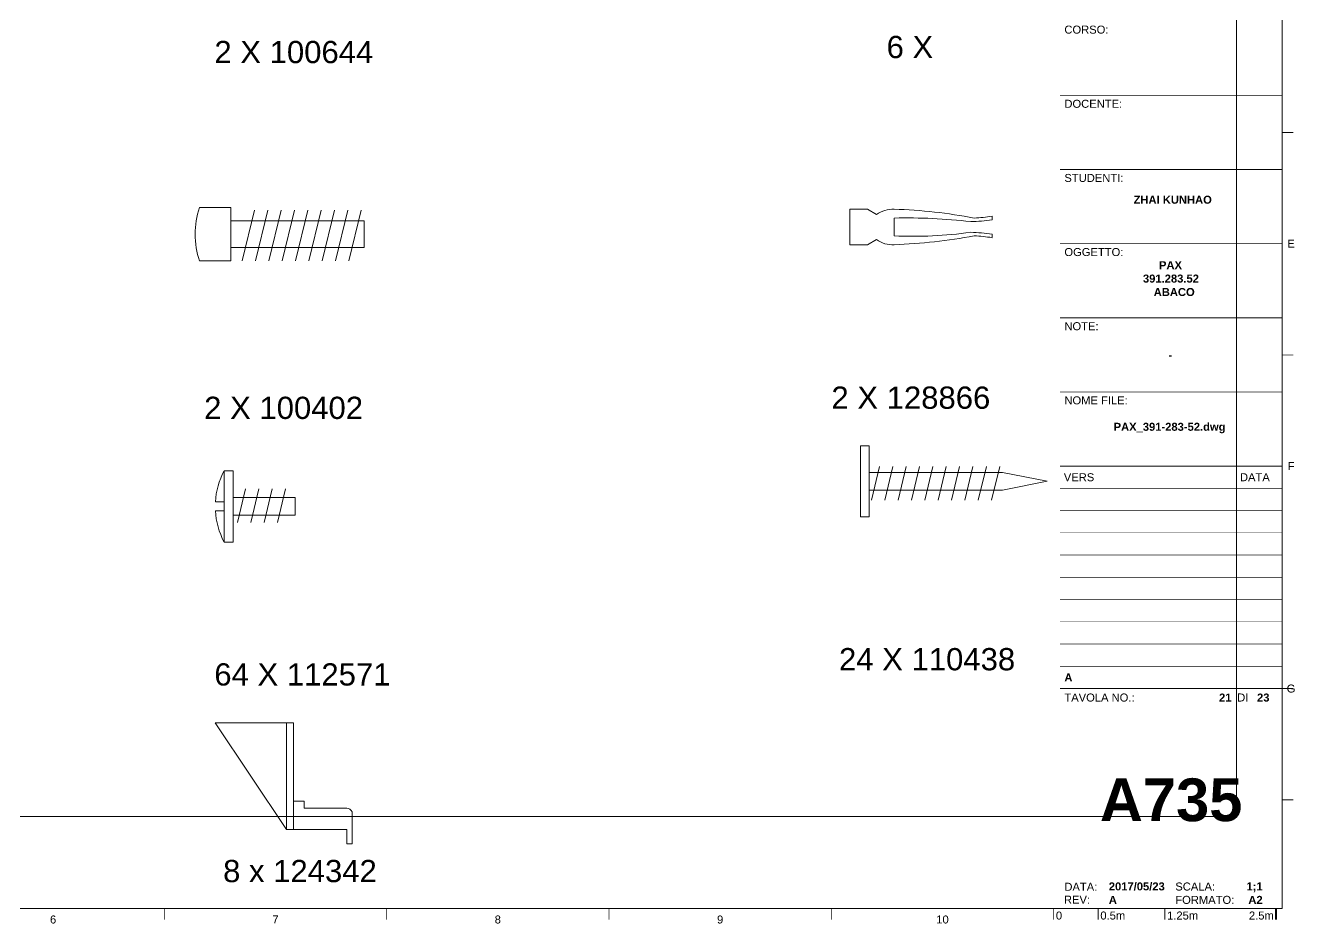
# Paper-space layout 'A735' of a CAD drawing. Header units: centimetres, sheet in millimetres. Extents: x 12 to 578, y 3 to 408.
# Drawn here: x 289.8 to 575.3, y 3 to 204.9 of the extents above; entities that cross this region are included whole.
import ezdxf
from ezdxf.enums import TextEntityAlignment as Align

# ---------------------------------------------------------------- set-up
doc = ezdxf.new("R2010")
doc.units = ezdxf.units.CM
for name, color, linetype, lineweight in [('A-SECT-MCUT1', 7, 'Continuous', 13), ('G-ANNO-TEXT', 3, 'Continuous', 18), ('G-ANNO-TTLB', 3, 'Continuous', 18)]:
    doc.layers.add(name, color=color, linetype=linetype, lineweight=lineweight)
doc.layers.add('G-ANNO-NPLT', color=2, linetype='Continuous', lineweight=18, plot=False)
doc.styles.add('ARIAL', font='arial.ttf')
doc.styles.add('ARIAL-BOLD', font='arialbd.ttf')
doc.styles.add('E-ARIAL', font='arial.ttf')

# ---------------------------------------------------------------- blocks, each defined once
blk = doc.blocks.new('*U17')
at = {"layer": 'G-ANNO-TTLB'}
for points, const_width in [([(0, -2.5), (0, 0)], 0.18), ([(10, 0), (10, -2.5)], 0.18), ([(25, 0), (25, -2.5)], 0.18), ([(50, 0), (50, -2.5)], 0.48)]:
    blk.add_lwpolyline(points, dxfattribs=dict(at, const_width=const_width))
at = {"layer": 'G-ANNO-TEXT', "style": 'E-ARIAL'}
blk.add_text('0', height=1.8, dxfattribs=at).set_placement((1.2, -0.7), align=Align.TOP_CENTER)
for s, p in [('0.5m', (10.5, -2.5)), ('1.25m', (25.5, -2.5))]:
    blk.add_text(s, height=1.8, dxfattribs=at).set_placement(p)
blk.add_text('2.5m', height=1.8, dxfattribs=at).set_placement((49.5, -2.5), align=Align.RIGHT)
blk = doc.blocks.new('BLOCK_TITLE')
at = {"layer": 'G-ANNO-TTLB'}
for points, const_width in [([(0, 183.33), (-50, 183.33)], 0.18), ([(0, 166.67), (-50, 166.67)], 0.18), ([(-50, 166.67), (0, 166.67)], 0.18), ([(-50, 150), (0, 150)], 0.18), ([(-50, 150), (0, 150)], 0.18), ([(-50, 150), (0, 150)], 0.18), ([(-50, 150), (0, 150)], 0.18), ([(-50, 133.33), (0, 133.33)], 0.18), ([(-50, 116.67), (0, 116.67)], 0.18), ([(-50, 116.67), (0, 116.67)], 0.18), ([(-50, 100), (0, 100)], 0.18), ([(-50, 95), (0, 95)], 0.12), ([(-50, 90), (0, 90)], 0.12), ([(-50, 85), (0, 85)], 0.12), ([(-50, 80), (0, 80)], 0.12), ([(-50, 75), (0, 75)], 0.12), ([(-50, 70), (0, 70)], 0.12), ([(-50, 65), (0, 65)], 0.12), ([(-50, 60), (0, 60)], 0.12), ([(-50, 55), (0, 55)], 0.12), ([(-50, 50), (0, 50)], 0.18), ([(-50, 50), (0, 50)], 0.18)]:
    blk.add_lwpolyline(points, dxfattribs=dict(at, const_width=const_width))
at = {"layer": 'G-ANNO-TTLB', "const_width": 0.18, "flags": 128}
blk.add_lwpolyline([(2.5, 50), (0, 50)], dxfattribs=at)
blk.add_lwpolyline([(2.5, 50), (0, 50)], dxfattribs=at)
at = {"layer": 'G-ANNO-TEXT', "style": 'ARIAL'}
for s, p in [('CORSO:', (-49, 199.02)), ('DOCENTE:', (-49, 182.35)), ('STUDENTI:', (-49, 165.68)), ('OGGETTO:', (-49, 149.02)), ('NOTE:', (-49, 132.35)), ('NOME FILE:', (-49, 115.68)), ('TAVOLA NO.:', (-49, 48.88))]:
    blk.add_text(s, height=1.8, dxfattribs=at).set_placement(p, align=Align.TOP_LEFT)
for s, p in [('VERS', (-49.13, 97.5)), ('DI', (-10.14, 47.99)), ('DATA:', (-49, 5.44)), ('SCALA:', (-24.06, 5.5)), ('REV:', (-49.1, 2.54)), ('FORMATO:', (-24.06, 2.5))]:
    blk.add_text(s, height=1.8, dxfattribs=at).set_placement(p, align=Align.MIDDLE_LEFT)
blk.add_text('DATA', height=1.8, dxfattribs=at).set_placement((-2.81, 97.5), align=Align.MIDDLE_RIGHT)
at = {"layer": 'G-ANNO-TEXT', "style": 'ARIAL-BOLD'}
for tag, p, height in [('PROJECT_TITLE_001', (-41.2, 228.22), 3.6), ('PROJECT_TITLE_002', (-36.08, 222.16), 3.6), ('PROJECT_TITLE_003', (-34.58, 216.1), 3.6), ('STUDENTS_001', (-30.84, 153.05), 1.8), ('DRAWING_TITLE_001', (-32.36, 142.66), 1.8), ('NOTES_001', (-25.17, 124.1), 1.8), ('FILENAME_001', (-35.85, 109.02), 1.8)]:
    blk.add_attdef(tag, p, '', height=height, dxfattribs=at)
at = {"layer": 'G-ANNO-TEXT', "style": 'ARIAL-BOLD', "flags": 2}
for tag, p in [('CLASS_001', (-38.72, 194.27)), ('CLASS_002', (-34.96, 191.24)), ('PROFESSOR_001', (-35.55, 175.36))]:
    blk.add_attdef(tag, p, '', height=1.8, dxfattribs=at)
at = {"layer": 'G-ANNO-TEXT', "style": 'ARIAL-BOLD'}
for tag, p in [('VERSION_9', (-49, 92.5)), ('VERSION_8', (-49, 87.5)), ('VERSION_7', (-49, 82.5)), ('VERSION_6', (-49, 77.5)), ('VERSION_5', (-49, 72.5)), ('VERSION_4', (-49, 67.5)), ('VERSION_3', (-49, 62.5)), ('VERSION_2', (-49, 57.5)), ('VERSION_1', (-49, 52.5)), ('SHEET_TOTAL', (-5.68, 47.98)), ('DATE', (-39.01, 5.53)), ('REV', (-39.01, 2.51))]:
    blk.add_attdef(tag, text='', height=1.8, dxfattribs=at).set_placement(p, align=Align.MIDDLE_LEFT)
for tag, p in [('DATA_9', (-2.81, 92.5)), ('DATA_8', (-2.81, 87.5)), ('DATA_7', (-2.81, 82.5)), ('DATA_6', (-2.81, 77.5)), ('DATA_5', (-2.81, 72.5)), ('DATA_4', (-2.81, 67.5)), ('DATA_3', (-2.81, 62.5)), ('DATA_2', (-2.81, 57.5)), ('DATA_1', (-2.81, 52.5)), ('SHEET_COPY', (-11.42, 47.98)), ('SCALE', (-4.42, 5.53))]:
    blk.add_attdef(tag, text='', height=1.8, dxfattribs=at).set_placement(p, align=Align.MIDDLE_RIGHT)
blk.add_attdef('SHEET', text='', height=9.6, dxfattribs=at).set_placement((-25, 25), align=Align.MIDDLE_CENTER)

psp = doc.layouts.new('A735')

# ---------------------------------------------------------------- linework, layer by layer
at = {"layer": 'A-SECT-MCUT1'}
for p, q in [((336.02, 163.98), (329.02, 163.98)), ((336.02, 151.98), (336.02, 163.98)), ((336.02, 163.98), (336.02, 160.98)), ((338.61, 151.98), (341.37, 163.42)), ((341.61, 151.98), (344.37, 163.42)), ((344.61, 151.98), (347.37, 163.42)), ((347.61, 151.98), (350.37, 163.42)), ((350.61, 151.98), (353.37, 163.42)), ((353.61, 151.98), (356.37, 163.42)), ((356.61, 151.98), (359.37, 163.42)), ((359.61, 151.98), (362.37, 163.42)), ((362.61, 151.98), (365.37, 163.42)), ((475.22, 155.61), (475.22, 163.61)), ((479.22, 163.61), (475.22, 163.61)), ((479.22, 163.61), (481.22, 162.41)), ((336.02, 160.98), (366.02, 160.98)), ((366.02, 154.98), (366.02, 160.98)), ((485.22, 161.61), (485.22, 157.61)), ((507.22, 162.01), (507.22, 161.21)), ((507.22, 157.61), (507.22, 158.01)), ((507.22, 157.21), (507.22, 158.01)), ((336.02, 151.98), (336.02, 154.98)), ((336.02, 154.98), (366.02, 154.98)), ((475.22, 155.61), (479.22, 155.61)), ((479.22, 155.61), (481.22, 156.81)), ((329.02, 151.98), (336.02, 151.98)), ((477.61, 110.44), (477.61, 94.44)), ((479.61, 110.44), (477.61, 110.44)), ((479.61, 94.44), (479.61, 110.44)), ((480.12, 98.22), (481.94, 105.76)), ((483.12, 98.22), (484.94, 105.76)), ((486.12, 98.22), (487.94, 105.76)), ((489.12, 98.22), (490.94, 105.76)), ((492.12, 98.22), (493.94, 105.76)), ((495.12, 98.22), (496.94, 105.76)), ((498.12, 98.22), (499.94, 105.76)), ((501.12, 98.22), (502.94, 105.76)), ((504.12, 98.22), (505.94, 105.76)), ((507.12, 98.22), (508.94, 105.76)), ((334.54, 104.79), (334.54, 88.79)), ((336.54, 104.79), (334.54, 104.79)), ((334.54, 104.79), (334.54, 96.79)), ((336.54, 88.79), (336.54, 104.79)), ((479.61, 104.44), (509.61, 104.44)), ((509.61, 104.44), (519.61, 102.44)), ((337.53, 93.18), (339.35, 100.73)), ((340.53, 93.18), (342.35, 100.73)), ((343.53, 93.18), (345.35, 100.73)), ((346.53, 93.18), (348.35, 100.73)), ((479.61, 100.44), (509.61, 100.44)), ((519.61, 102.44), (509.61, 100.44)), ((334.54, 97.79), (332.57, 97.79)), ((334.54, 96.79), (334.54, 97.79)), ((336.54, 98.79), (350.54, 98.79)), ((350.54, 98.79), (350.54, 94.79)), ((334.54, 95.79), (332.57, 95.79)), ((334.54, 96.79), (334.54, 95.79)), ((350.54, 94.79), (336.54, 94.79)), ((477.61, 94.44), (479.61, 94.44)), ((334.54, 88.79), (336.54, 88.79)), ((348.53, 48.16), (332.53, 48.16)), ((332.53, 48.16), (348.53, 24.16)), ((348.53, 48.16), (348.53, 24.16)), ((348.53, 48.16), (350.13, 48.16)), ((350.13, 48.16), (350.13, 24.16)), ((350.13, 30.56), (352.53, 30.56)), ((352.53, 30.56), (352.53, 28.96)), ((352.53, 28.96), (362.13, 28.96)), ((363.33, 20.96), (363.33, 28.16)), ((350.13, 24.16), (348.53, 24.16)), ((350.13, 24.16), (362.13, 24.16)), ((362.13, 24.16), (362.13, 20.96)), ((362.13, 20.96), (363.33, 20.96))]:
    psp.add_line(p, q, dxfattribs=at)
for centre, radius, start, end in [((346.52, 157.98), 18.5, 161.0754, 198.9246), ((485.14, 156.62), 6.99, 89.3232, 124.0753), ((481.41, 47.34), 116.33, 79.1953, 88.1243), ((488.02, 36.42), 125.22, 83.3947, 91.2793), ((502.18, 192.71), 31.9, 270.4343, 279.093), ((501.81, 195.95), 34.37, 272.3577, 279.0634), ((489.57, 249.32), 91.81, 267.2825, 278.0435), ((480.35, 281.46), 125.94, 272.2171, 280.4633), ((501.35, 116.57), 41.85, 81.9372, 88.5355), ((501.87, 123.93), 33.7, 80.8702, 87.7086), ((484.79, 161.46), 5.86, 232.4426, 274.159), ((349.54, 96.79), 17, 151.9275, 176.6277), ((349.54, 96.79), 17, 183.3723, 208.0725), ((361.95, 27.39), 1.58, 29.1314, 83.4885)]:
    psp.add_arc(centre, radius, start, end, dxfattribs=at)
at = {"layer": 'G-ANNO-NPLT'}
psp.add_lwpolyline([(29.12, 396.12), (562.2, 396.12), (562.2, 27.08), (29.12, 27.08)], close=True, dxfattribs=at)
at = {"layer": 'G-ANNO-TTLB'}
for p, q in [((572.49, 6.43), (572.49, 404.85)), ((15.08, 6.43), (572.49, 6.43))]:
    psp.add_line(p, q, dxfattribs=at)
at = {"layer": 'G-ANNO-TTLB', "const_width": 0.18, "flags": 128}
for points in [[(574.99, 180.85), (572.49, 180.85)], [(574.99, 130.85), (572.49, 130.85)], [(574.99, 30.85), (572.49, 30.85)], [(321.08, 6.43), (321.08, 3.93)], [(371.08, 6.43), (371.08, 3.93)], [(421.08, 6.43), (421.08, 3.93)], [(471.08, 6.43), (471.08, 3.93)], [(521.08, 6.43), (521.08, 3.93)], [(571.08, 6.43), (571.08, 3.93)]]:
    psp.add_lwpolyline(points, dxfattribs=at)

# ---------------------------------------------------------------- block references
psp.add_blockref('*U17', (521.08, 6.43))

# ---------------------------------------------------------------- texts
at = {"layer": 'G-ANNO-TEXT', "style": 'ARIAL'}
for s, p in [('E', (574.47, 155.85)), ('F', (574.47, 105.85)), ('G', (574.47, 55.85)), ('6', (296.08, 3.94)), ('7', (346.08, 3.94)), ('8', (396.08, 3.94)), ('9', (446.08, 3.94)), ('10', (496.08, 3.94))]:
    psp.add_text(s, height=1.8, dxfattribs=at).set_placement(p, align=Align.MIDDLE_CENTER)
at = {"layer": 'G-ANNO-TEXT', "char_height": 5, "attachment_point": 1}
for s, insert in [('{\\fArial|b0|i0|c134|p34;2 X 100644}', (332.35, 201.43)), ('{\\fArial|b0|i0|c134|p34;6 X}', (483.51, 202.57)), ('{\\fArial|b0|i0|c134|p34;2 X 128866}', (471.1, 123.74)), ('{\\fArial|b0|i0|c134|p34;2 X 100402}', (330.05, 121.45)), ('{\\fArial|b0|i0|c134|p34;24 X 110438}', (472.81, 64.95)), ('{\\fArial|b0|i0|c134|p34;64 X 112571}', (332.33, 61.53)), ('{\\fArial|b0|i0|c134|p34;8 x 124342}', (334.31, 17.33))]:
    psp.add_mtext_dynamic_manual_height_columns(s, width=76.0455, gutter_width=1, heights=[0], dxfattribs=dict(at, insert=insert))

# ---------------------------------------------------------------- next in the draw order: block references
ref = psp.add_blockref('BLOCK_TITLE', (572.49, 5.85))
ref.add_attrib('SHEET_COPY', '21', dxfattribs={"layer": 'G-ANNO-TEXT', "height": 1.8, "style": 'ARIAL-BOLD'}).set_placement((561.07, 53.83), align=Align.MIDDLE_RIGHT)
ref.add_attrib('SHEET_TOTAL', '23', dxfattribs={"layer": 'G-ANNO-TEXT', "height": 1.8, "style": 'ARIAL-BOLD'}).set_placement((566.81, 53.83), align=Align.MIDDLE_LEFT)
ref.add_attrib('SCALE', '1;1', dxfattribs={"layer": 'G-ANNO-TEXT', "height": 1.8, "style": 'ARIAL-BOLD'}).set_placement((568.07, 11.38), align=Align.MIDDLE_RIGHT)
ref.add_attrib('REV', 'A', dxfattribs={"layer": 'G-ANNO-TEXT', "height": 1.8, "style": 'ARIAL-BOLD'}).set_placement((533.48, 8.35), align=Align.MIDDLE_LEFT)
ref.add_attrib('DATE', '2017/05/23', dxfattribs={"layer": 'G-ANNO-TEXT', "height": 1.8, "style": 'ARIAL-BOLD'}).set_placement((533.48, 11.38), align=Align.MIDDLE_LEFT)
ref.add_attrib('SHEET', 'A735', dxfattribs={"layer": 'G-ANNO-TEXT', "height": 9.6, "style": 'ARIAL-BOLD'}).set_placement((547.49, 30.85), align=Align.MIDDLE_CENTER)
ref.add_attrib('VERSION_1', 'A', dxfattribs={"layer": 'G-ANNO-TEXT', "height": 1.8, "style": 'ARIAL-BOLD'}).set_placement((523.49, 58.35), align=Align.MIDDLE_LEFT)
ref.add_attrib('FILENAME_001', 'PAX_391-283-52.dwg', (534.56, 113.79), dxfattribs={"layer": 'G-ANNO-TEXT', "height": 1.8, "style": 'ARIAL-BOLD'})
ref.add_attrib('NOTES_001', '-', (546.9, 129.95), dxfattribs={"layer": 'G-ANNO-TEXT', "height": 1.8, "style": 'ARIAL-BOLD'})
ref.add_attrib('DRAWING_TITLE_001', 'PAX', (544.76, 150.12), dxfattribs={"layer": 'G-ANNO-TEXT', "height": 1.8, "style": 'ARIAL-BOLD'})
ref.add_attrib('STUDENTS_001', 'ZHAI KUNHAO', (539.05, 164.83), dxfattribs={"layer": 'G-ANNO-TEXT', "height": 1.8, "style": 'ARIAL-BOLD'})
ref.add_attrib('A1', 'A2', (564.86, 7.45), dxfattribs={"layer": 'G-ANNO-TEXT', "height": 1.8, "style": 'ARIAL-BOLD'})
ref.add_attrib('DRAWING_TITLE_002', '391.283.52', (541.16, 147.11), dxfattribs={"layer": 'G-ANNO-TEXT', "height": 1.8, "style": 'ARIAL-BOLD'})
ref.add_attrib('DRAWING_TITLE_003', '  ABACO', (542.18, 144.08), dxfattribs={"layer": 'G-ANNO-TEXT', "height": 1.8, "style": 'ARIAL-BOLD'})

doc.saveas('drawing.dxf')
